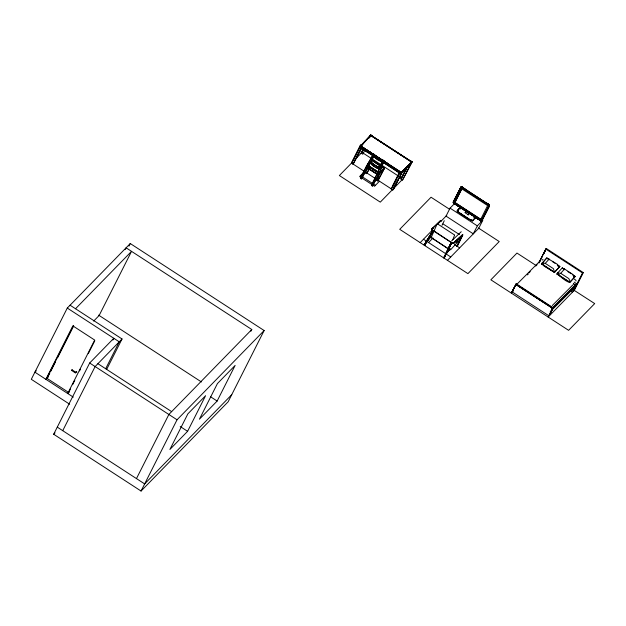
<?xml version="1.0" encoding="UTF-8"?>
<svg xmlns="http://www.w3.org/2000/svg" width="626" height="626" viewBox="0 0 626 626"><rect width="100%" height="100%" fill="white"/><g stroke="black" fill="none" stroke-linecap="round" stroke-linejoin="round"><path stroke-width="0.94" d="M480.729 219.311L454.875 202.511L480.729 219.311L487.623 205.586L461.792 188.833L454.875 202.511M460.853 187.19L453.263 202.088L453.373 202.973L453.279 201.822L460.892 187.025M480.956 220.735L481.668 220.626L481.183 220.806C481.042 221.377 483.71 217.026 483.507 216.901M485.549 213.443L485.095 214.123L486.723 210.876L484.829 214.601L485.643 213.208M453.764 201.924L454.202 202.887M366.194 140.146L370.874 135.255L411.759 161.813L400.718 173.778L399.286 172.854M453.725 202.104L453.811 202.73L453.983 201.486L453.404 202.488L453.74 203.145L480.823 220.743M462.387 235.376L452.981 243.561L432.472 229.922L431.987 228.889L440.923 220.454L440.829 220.978M380.295 160.444L400.773 173.754L401.219 172.573L400.773 173.754L411.618 162.134L370.733 135.482L372.407 136.656M432.472 229.922L432.284 230.298L431.776 229.28L433.81 227.363M465.767 210.618L465.541 211.596M475.181 218.098L475.056 217.418A27.184 15.979 26.8 0 0 473.999 216.393M479.829 219.961L481.198 220.775L481.918 220.282L489.375 205.046L461.965 186.931L461.135 187.213L453.49 202.308L453.819 203.137M475.408 217.723L472.74 220.829L471.073 220.626M488.444 204.186L489.454 205.696L481.95 220.485L481.269 220.861M486.05 212.441L486.379 211.705M377.924 157.838A11.753 8.036 25 0 1 374.418 154.841L373.636 156.226A9.21 6.33 24.9 0 0 374.716 157.423A14.218 9.805 24.9 0 0 380.365 161.156A9.21 6.354 25 0 0 382.189 161.813L382.212 161.641A9.687 6.69 25 0 1 379.927 160.796A13.631 9.413 24.9 0 1 377.994 159.771A16.558 11.362 24.9 0 1 377.024 159.074A11.518 7.935 24.9 0 1 373.761 156.195M380.545 159.466A9.695 6.698 25 0 0 382.822 160.35L382.815 160.452A8.803 6.033 24.9 0 1 381.375 159.951M454.226 200.923L460.963 187.432L462.293 187.151M424.96 245.251L424.06 244.563L424.694 245.251M443.599 257.646L444.374 257.364L444.562 257.99L443.599 257.646L444.562 257.99M456.925 245.815L457.551 246.511L456.659 245.822M370.647 135.662L360.498 146.148C358.362 149.528 362.689 142.845 360.216 145.741L351.444 163.096L353.072 164.129L361.523 148.229M454.492 200.398L453.529 202.159L453.709 203.043L478.82 219.303M481.128 220.853L489.109 205.657L488.843 204.772L486.238 203.207L489.211 204.819L461.323 186.908L462.504 187.362L461.902 186.939M488.663 204.702L488.937 206.095L489.07 205.085L487.912 204.295L488.961 204.913L489.031 206.056L488.945 204.835M453.193 243.162L462.426 234.711L456.91 245.979L457.332 246.292L462.857 234.993L453.889 243.389L452.183 243.17L453.78 243.044L462.786 234.633L457.011 246.237M489.164 205.782L489.172 205.61M377.102 168.058A10.744 7.348 24.8 0 0 379.278 168.91L379.919 167.455A10.172 6.941 24.8 0 1 377.994 166.672M379.278 168.942L379.919 167.455M489.109 205.657L488.843 204.945M457.614 211.486L457.379 210.289L459.781 207.832L461.119 207.769M453.795 201.979L461.292 187.158L461.98 187.025M411.658 162.024L400.671 173.645L400.311 173.371L400.773 173.754L401.266 172.604L411.728 161.977L370.772 135.49L360.357 146.101L359.825 147.204L361.225 148.135L361.891 146.781L360.427 145.819L359.825 147.18L361.225 148.135M430.586 237.09L424.373 244.938L433.278 230.478L427.495 240.415L430.665 236.785M426.995 240.407L430.25 236.769M487.998 208.341L489.329 204.999L488.233 207.863M482.396 218.967L481.934 220.109L482.302 219.21M71.646 370.475L72.021 369.88M72.053 369.95L71.7 370.475L75.574 373.057M460.376 208.927L460.626 208.802M489.571 205.688L481.558 221.064L453.678 203.207L480.838 220.955L482.036 220.712M444.084 257.748L451.769 242.622L444.084 257.748L451.323 242.356L446.189 252.834L450.078 248.569M460.658 187.464L460.924 187.166M460.963 187.659L461.691 186.806L462.536 187.346M468.874 213.599L469.132 213.161M468.851 213.669L469.234 213.083M480.306 219.929L481.832 220.422L482.857 218.513M436.51 224.804L440.634 220.548L431.666 228.944L431.877 229.883L452.981 243.561M440.939 221.236L441.072 220.837L436.838 224.742M468.929 213.419L468.796 213.818C469.07 212.605 468.475 216.22 467.583 214.264M460.72 188.058L461.98 187.104M458.31 211.142L458.06 211.627L458.537 211.478M370.85 161.492L372.196 159.982L384.52 167.987L379.426 173.394L372.376 186.039L371.453 185.437L377.431 173.003L382.525 160.326L382.838 159.99L383.941 160.71L379.434 173.472L367.986 165.953M575.975 281.035L575.951 280.284L574.222 279.055M463.091 208.99L459.891 207.91L457.113 211.33A1.252 0.736 26.9 0 0 457.731 211.956L458.162 211.807L457.403 211.267M471.957 220.329L471.394 220.047L471.91 219.976M489.485 205.336L489.258 205.844M378.941 173.981L383.941 160.71M474.281 217.684L473.843 217.527L474.359 217.465M462.152 208.693A27.184 15.979 26.8 0 0 460.697 208.082L459.852 208.129L457.309 210.735L457.426 211.588L468.358 218.818L472.403 220.845L475.463 217.347M468.397 214.796L465.141 212.676L465.587 211.471M465.22 212.457L465.791 210.712M469.242 212.652L468.35 214.663L468.655 214.202M486.011 212.504L486.574 211.353L486.05 212.37M452.794 239.735L454.531 235.251M360.091 146.054L361.194 145.099L360.521 146.429M382.838 159.99L377.932 172.494L371.453 185.437M369.982 135.795L370.889 135.161L372.376 136.014L370.741 134.966L368.612 138.416L369.982 135.795L369.45 137.297L370.357 136.687M453.6 202.01L453.631 203.035M484.008 216.236L481.981 220.25L482.169 219.601M376.179 157.83L359.825 147.204L370.662 135.529L370.263 136.664M371.93 160.412L384.348 168.48L377.752 180.969L376.594 180.218L379.223 174.091M377.196 179.599L379.09 175.21M461.597 187.033L460.806 187.894M431.251 237.403L436.463 225.477M480.612 220.923L481.895 220.728L489.454 205.758M481.707 220.634L482.004 219.796M371.695 164.505A13.029 8.897 25.1 0 1 371.148 164.012A10.016 6.816 25.3 0 1 370.154 162.948L370.874 161.578A10.439 7.168 24.9 0 0 372.188 162.94A16.159 11.135 24.8 0 0 373.151 163.801M370.091 162.971L370.874 161.578M374.426 154.841L373.636 156.226M382.196 161.79L382.83 160.303M559.855 266.41L554.464 272.404L541.451 263.945L546.834 257.951L557.328 264.266L559.143 267.177L557.406 264.821L559.855 266.41L554.464 272.404L543.994 266.034L542.155 263.17L543.892 265.534M541.451 263.945L546.834 257.951L549.284 259.54M575.231 276.402L569.848 282.396L556.827 273.938L569.942 282.201L575.231 276.402L572.79 274.814M360.482 178.308L366.531 165.921L373.605 153.988L374.708 154.708L361.405 178.911L360.482 178.308L365.694 168.065M449.742 249.062L446.252 252.967L446.667 253.045L451.745 242.591L444.374 257.709M488.945 206.29L489.321 205.531L481.699 220.571L483.593 216.815M486.84 210.626L489.352 205.5M442.034 225.266L444.272 220.712M451.643 242.411L446.361 252.669L451.448 242.575M481.934 219.937L481.566 220.61M363.08 143.792L359.872 147.079L367.446 152.024L359.817 147.141L370.874 135.255L411.775 161.852M512.013 291.747L516.309 283.813L553.134 307.765L549.487 315.175L548.861 315.747L512.037 291.802L516.309 283.813L512.045 291.826L516.239 283.828M538.908 262.67L546.31 248.506L583.158 272.506L574.269 290.347L548.149 317.038M538.931 262.724L545.755 249.062L582.571 272.991L573.643 290.918L583.135 272.451L573.643 290.894L571.186 289.298M539.041 262.959L542.429 256.167M543.274 254.469L546.31 248.506L543.345 254.469M552.601 308.375L548.861 315.747L552.578 308.297L515.683 284.384L552.578 308.297M549.487 315.175L553.134 307.765M406.822 167.173L400.875 178.95L402.526 180.022L412.111 161.829L410.421 160.859L411.838 161.766L411.11 163.183L410.406 163.887L411.838 161.766L400.773 173.699M459.414 190.734L460.548 188.489M361.492 148.237L353.064 164.153L361.891 146.781L360.435 145.866L361.405 146.484M369.481 168.965L366.5 173.652L365.334 172.893L367.877 167.838M377.752 180.969L384.348 168.48M409.662 163.965L401.383 172.479L399.928 171.61L391.148 188.911L392.799 189.983L402.322 171.814L401.266 172.651L404.764 169.075M484.274 215.712L484.516 215.219M112.923 340.02L113.799 338.283L89.667 363.01L53.679 434.256L141.053 491.034L228.154 401.782L264.141 330.536L130.263 243.537L67.287 308.062L31.3 379.309L69.65 404.224M73.422 325.723L46.872 378.292L68.688 392.471L70.433 389.028M47.568 377.58L49.744 373.268M50.612 371.547L55.401 362.063M57.576 357.759L73.688 325.872M125.208 249.547L126.084 247.81L251.785 329.503L250.909 331.232M128.948 246.135L130.263 243.537M72.608 384.716L74.784 380.405M79.572 370.928L80.441 369.199M88.282 353.69L94.808 340.763M62.733 430.672L95.121 366.554L122.039 338.971L70.073 305.206M105.684 368.691L119.253 341.827L67.287 308.062M106.717 369.301L122.039 338.971M136.468 478.593L168.864 414.475L251.785 329.503M141.053 491.034L177.041 419.788L264.141 330.536M187.597 431.322L205.586 395.695L187.878 413.841L169.889 449.46L187.597 431.322L180.233 426.533M217.136 401.047L235.133 365.42L217.425 383.566L199.428 419.193L217.136 401.047L210.594 396.79M359.809 146.617L351.483 163.096L352.242 162.283M363.362 148.816L361.171 153.151L362.822 154.231L364.942 150.021M362.415 151.461L363.291 149.724M369.426 137.571L370.741 134.966M367.032 165.413L366.108 167.244L378.511 175.303M367.165 165.421L366.453 167.111M372.196 159.982L384.38 168.261M368.025 166.101L379.278 173.418L372.376 186.039M384.52 167.987L379.552 173.206L368.769 166.203M383.816 168.441L379.293 173.073L383.816 168.441L372.204 160.6L368.863 164.129M392.893 185.452L399.975 171.524L401.563 172.619L402.338 171.853L393.605 189.154M392.432 187.229L396.657 178.856M398.652 174.904L399.192 173.832M392.799 189.983L402.15 171.696M400.875 178.95L406.446 168.691M412.111 161.829L402.526 180.022M424.365 244.476L425.031 244.907M454.914 203.176L450.063 208.153L446.033 216.126L473.303 233.85L477.333 225.876L482.803 220.274L478.773 228.247L447.457 260.346M443.975 257.216L444.632 257.646M363.362 148.824L361.171 153.151L361.977 152.321M399.568 172.987L392.001 188.066M401.689 178.12L406.517 168.605M407.01 171.164L411.251 162.674M488.562 206.815L489.102 205.758L488.898 206.15M488.859 206.635L489.133 206.095M460.814 187.73L461.824 186.947L461.026 187.049M486.48 211.189L489.375 205.328M460.744 188.027L461.292 187.174L461.949 187.237M481.973 220.242L482.325 219.413M401.266 172.753L400.718 173.778L380.272 160.491M459.781 190.007C461.542 188.168 460.626 186.712 461.777 187.197L489.219 205.156M460.024 189.529L461.252 187.244L461.839 187.221M460.971 187.182L453.49 201.979L453.897 203.145M361.405 178.911L374.708 154.708M367.501 164.599L373.605 153.988M430.375 237.019L427.143 240.548L424.718 245.032L432.973 230.415L424.35 244.696L427.222 240.595L424.718 245.032L433.403 230.712M366.5 173.652L369.332 168.785M433.302 230.517L424.35 244.696L433.348 230.697L427.401 240.634L430.735 236.714M427.495 240.415L433.348 230.697M424.373 244.938L433.09 230.642M360.38 146.093L361.351 146.672M457.684 211.494L458.005 212.12M460.846 238.443L450.563 249.868M574.152 282.083L576.624 283.75L552.5 307.929L516.552 284.611L552.476 307.851L551.663 309.455L575.787 285.307L573.393 283.641M552.429 307.922L576.601 283.672L575.857 285.292L551.733 309.463M466.237 210.712L465.345 212.707L466.002 212.144M481.59 220.501C482.325 220.43 479.571 221.221 479.172 219.53M489.532 205.586L489.297 204.663L488.014 203.943M457.254 210.438L457.191 210.876M489.305 206.079L489.493 205.406M449.883 249.524L446.643 253.076L449.961 249.195M481.597 220.845L482.114 220.321L480.94 220.642L481.41 220.696M446.643 253.076L450.024 249.179M449.883 249.258L446.361 252.669L449.671 249.14M449.484 249.367L446.252 252.967L443.897 257.497L446.361 253.037L444.194 257.458L446.448 253.092L449.656 249.547M543.986 265.33L542.249 262.975L545.269 263.358L549.182 259.031M559.37 275.33L557.633 272.967L560.677 273.312L564.558 269.024L572.688 274.305L574.527 277.177L573.369 275.604M430.649 237.074L427.143 240.548L430.531 236.565M456.362 242.426L457.653 241.01M556.827 273.938L562.218 267.944L564.558 269.024M427.01 240.321L430.469 236.644M468.577 214.428L468.624 213.043M461.088 187.424L462.105 187.448M405.617 168.12L401.266 172.651M370.662 135.529L360.498 146.148M407.823 165.945L411.587 162.056L411.11 163.183L411.493 162.064L401.219 172.573M359.825 147.188L362.462 144.543M75.527 308.751L131.538 251.355L99.151 315.481L93.681 321.075M36.253 370.795L34.9 372.18L73.281 397.127M48.124 377.001L45.87 379.309L72.866 325.88L94.682 340.059L67.694 393.496L69.361 391.782M53.679 434.256L55.018 432.879M361.03 145.435L361.601 144.849M362.431 144.003L362.916 143.503M363.878 142.517L365.795 140.553M352.015 162.588L339.37 175.538L380.287 202.128L402.252 179.615M356.006 158.495L361.992 152.361M367.235 165.201L368.573 163.691M363.925 172.134L359.606 176.555L374.544 186.258L379.473 181.204M365.334 172.893L365.928 172.283M379.278 173.418L367.931 166.195M378.566 175.1L383.707 169.145M376.594 180.218L377.149 179.654M231.753 394.662L144.653 483.914L57.279 427.128M454.992 202.441L461.792 188.833M420.179 242.614L432.433 230.063M441.283 220.994L446.729 215.407M428.56 242.552L433.004 237.997M445.657 253.663L449.468 249.758M511.325 293.109L513.328 291.051M542.21 260.119L543.055 259.305M472.051 220.164L471.832 220.195M516.552 284.611L540.653 260.377M528.86 272.967L530.238 271.582M535.754 266.058L537.131 264.681M527.483 274.877L528.219 274.133M552.273 305.535L572.884 284.877M552.116 308.634L575.552 285.151L574.465 287.459L550.262 311.654M552.14 308.712L575.552 285.151M401.477 173.034L400.718 173.778L401.415 172.432L360.435 145.866L401.321 172.635L376.422 156.508M481.339 220.555L480.807 220.665M453.693 202.237L453.49 202.292M451.636 240.893L461.221 231.722M433.458 227.942L432.104 229.226L432.488 229.992M453.154 202.691L454.891 203.755M471.808 220.688L472.826 220.516L471.206 220.344L457.473 211.4M461.292 187.158L462.911 188.043L461.213 187.26M472.411 220.759L472.826 220.516L472.129 220.704M431.212 237.575L447.903 248.608M431.744 229.758L431.956 229.359M481.809 220.375L480.94 220.321M458.373 211.588L457.911 211.197M458.475 211.267L457.927 211.4M481.535 220.681L480.964 220.688M443.052 223.944L459.5 234.586M474.336 195.555L474.477 195.641M437.871 224.116L454.499 234.922M447.903 248.459L431.384 237.645M454.046 203.153L453.615 202.808M481.597 220.681L481.12 220.415M461.472 187.197L453.349 202.832L481.183 220.923L488.976 205.492L461.135 187.401M456.91 245.979L457.34 246.268M454.116 202.847L453.74 202.308M387.056 163.37L385.859 162.643M488.053 204.373L488.828 204.812L486.394 203.301L488.828 204.812M462.935 187.988L461.824 187.338L463.616 188.504M377.251 157.048L378.26 157.658M465.415 210.594L478.718 219.225L467.364 211.854M467.778 211.752L472.395 214.734M474.43 216.526L478.718 219.225M469.876 213.161L471.441 214.131M458.522 205.766L461.127 207.456M486.997 203.207L488.656 204.287M360.482 145.889L367.102 150.185M456.409 204.397L458.091 205.484M472.575 214.898L473.491 215.493M472.427 214.906L476.621 217.879M467.888 218.607L460.298 213.662M462.066 187.096L465.251 189.146M479.453 219.374L479.876 219.648M361.914 147.04L364.387 148.652M370.889 135.161L372.337 136.1M465.157 210.078L465.548 210.336M462.52 208.372L463.483 208.998M477.333 197.613L475.768 196.595L477.255 197.62M484.524 202.284L485.158 202.691M552.531 261.652L554.972 263.233M564.668 269.532L562.218 267.944L564.574 269.736M567.915 271.645L571.162 273.758M546.741 258.147L549.19 259.735M559.761 266.606L557.312 265.017L559.049 267.38M573.51 275.542L575.137 276.606M456.589 204.444L465.681 210.344M467.896 211.791L476.112 217.128M479.187 219.123L476.848 217.605L478.241 218.513M454.061 202.91L459.852 206.635M462.254 208.192L464.656 209.757M466.057 210.665L466.526 210.97M469.453 212.871L467.857 211.831L468.561 212.292M471.049 213.912L479.023 219.092M560.677 273.312L568.807 278.593C574.214 288.187 558.22 275.745 557.539 273.163L559.276 275.526M545.269 263.358L553.392 268.64L554.558 272.2L541.545 263.742M573.338 283.711L575.834 285.237M370.772 135.459L360.357 146.046L383.01 160.522M383.597 160.905L385.084 161.868M385.256 161.977L388.511 164.09M389.294 164.685L360.443 145.944L374.575 155.123L368.636 151.179M363.229 148.026L366.406 150.091M368.949 151.742L382.212 160.358M383.613 161.265L399.067 171.305M359.817 147.141L376.195 157.783M450.063 208.153L477.333 225.876M362.806 152.893L401.266 177.886M449.648 209.327L431.04 197.229L399.724 229.327L467.912 273.632L499.227 241.542L478.194 227.872M535.786 265.299L516.966 253.068L490.87 279.814L568.604 330.325L594.7 303.587L572.563 289.298M569.981 290.55L572.43 292.146M368.143 165.428L379.692 172.933M368.464 165.741L378.628 172.346M368.354 165.968L378.519 172.573M367.251 167.627L376.899 173.895M367.118 167.658L376.93 174.036M351.554 163.057L363.823 171.039M365.326 172.009L392.463 189.647M360.506 175.632L375.443 185.343M360.803 177.98L361.726 178.582M371.774 185.108L372.697 185.711M454.546 244.555L459.633 247.865M423.473 239.242L450.743 256.965M98.595 315.113L201.439 381.954M97.906 363.698L171.641 411.618M89.667 363.01L177.041 419.788M72.06 369.864L75.793 372.29M474.782 216.338L476.159 217.23M464.249 209.491L464.727 209.804M453.873 203.09L453.545 201.783M388.042 164.012L388.433 164.27M462.919 187.55L463.53 187.949M467.732 212.089L470.11 213.646M387.83 163.926L385.851 162.588M361.805 146.844L360.216 145.741M455.399 203.732L456.057 204.17M486.652 203.458L488.796 204.882M477.615 218.169L478.029 218.443M363.119 147.814L367.266 150.561L364.911 148.988M459.828 213.356L463.788 215.978M454.257 202.988L454.899 203.419M460.353 206.924L461.792 207.887M470.83 193.481L471.55 193.966M467.857 211.807L469.312 212.785M376.868 156.758L377.83 157.408M458.185 205.477L459.758 206.549M488.836 204.397L489.25 204.882M453.427 202.542L453.983 203.231M488.859 204.538L489.352 204.874M472.599 214.914L473.694 215.939M474.946 217.128L475.369 217.864M573.275 275.8L574.433 277.373M475.322 217.097L475.51 217.762M453.404 202.488L453.529 202.941M481.895 220.728A1.049 0.837 44.4 0 1 480.838 220.955M381.359 159.998A10.673 7.387 24.9 0 1 380.976 159.833A12.943 8.928 24.9 0 1 380.483 159.599M377.838 157.94A14.468 9.993 24.9 0 0 380.538 159.489A13.764 9.46 24.9 0 1 378.785 158.675M378.761 158.714A14.578 10.086 24.8 0 1 375.279 156.117M375.357 156.07A9.218 6.315 25 0 1 374.27 154.888M379.301 168.762A10.157 6.949 24.8 0 1 377.368 168.026A14.656 10.102 24.9 0 1 376.868 167.854A16.714 11.511 24.9 0 1 373.988 166.18M379.888 167.643A10.094 6.98 25 0 1 378.151 167.001A13.389 9.21 24.9 0 1 377.705 166.751A16.988 11.651 24.9 0 1 374.223 164.724A16.018 10.978 25 0 1 372.071 163.018A13.06 8.96 25 0 1 371.727 162.697A10.008 6.847 25.1 0 1 370.733 161.625M377.947 166.766A14.633 10.094 24.9 0 1 377.478 166.547A16.863 11.628 24.9 0 1 374.293 164.654A15.071 10.306 25 0 1 373.206 163.762M377.055 168.159A16.996 11.737 24.9 0 1 373.55 166.117M374.012 166.156A17.982 12.332 24.9 0 1 373.472 165.78A15.705 10.752 25 0 1 371.813 164.435A14.461 9.875 25.1 0 1 371.429 164.075M373.597 166.07A15.673 10.752 24.9 0 1 372.431 165.209M372.384 165.248A16.612 11.479 24.8 0 1 371.586 164.575M371.367 164.106A10.079 6.925 24.9 0 1 370.248 162.916M76.2 371.821L76.865 372.157L76.208 371.797M361.03 144.958L354.879 157.095L361.022 144.982M451.323 242.356L446.565 252.63L451.346 242.395M353.987 158.824L353.119 160.553L354.003 158.824"/></g></svg>
